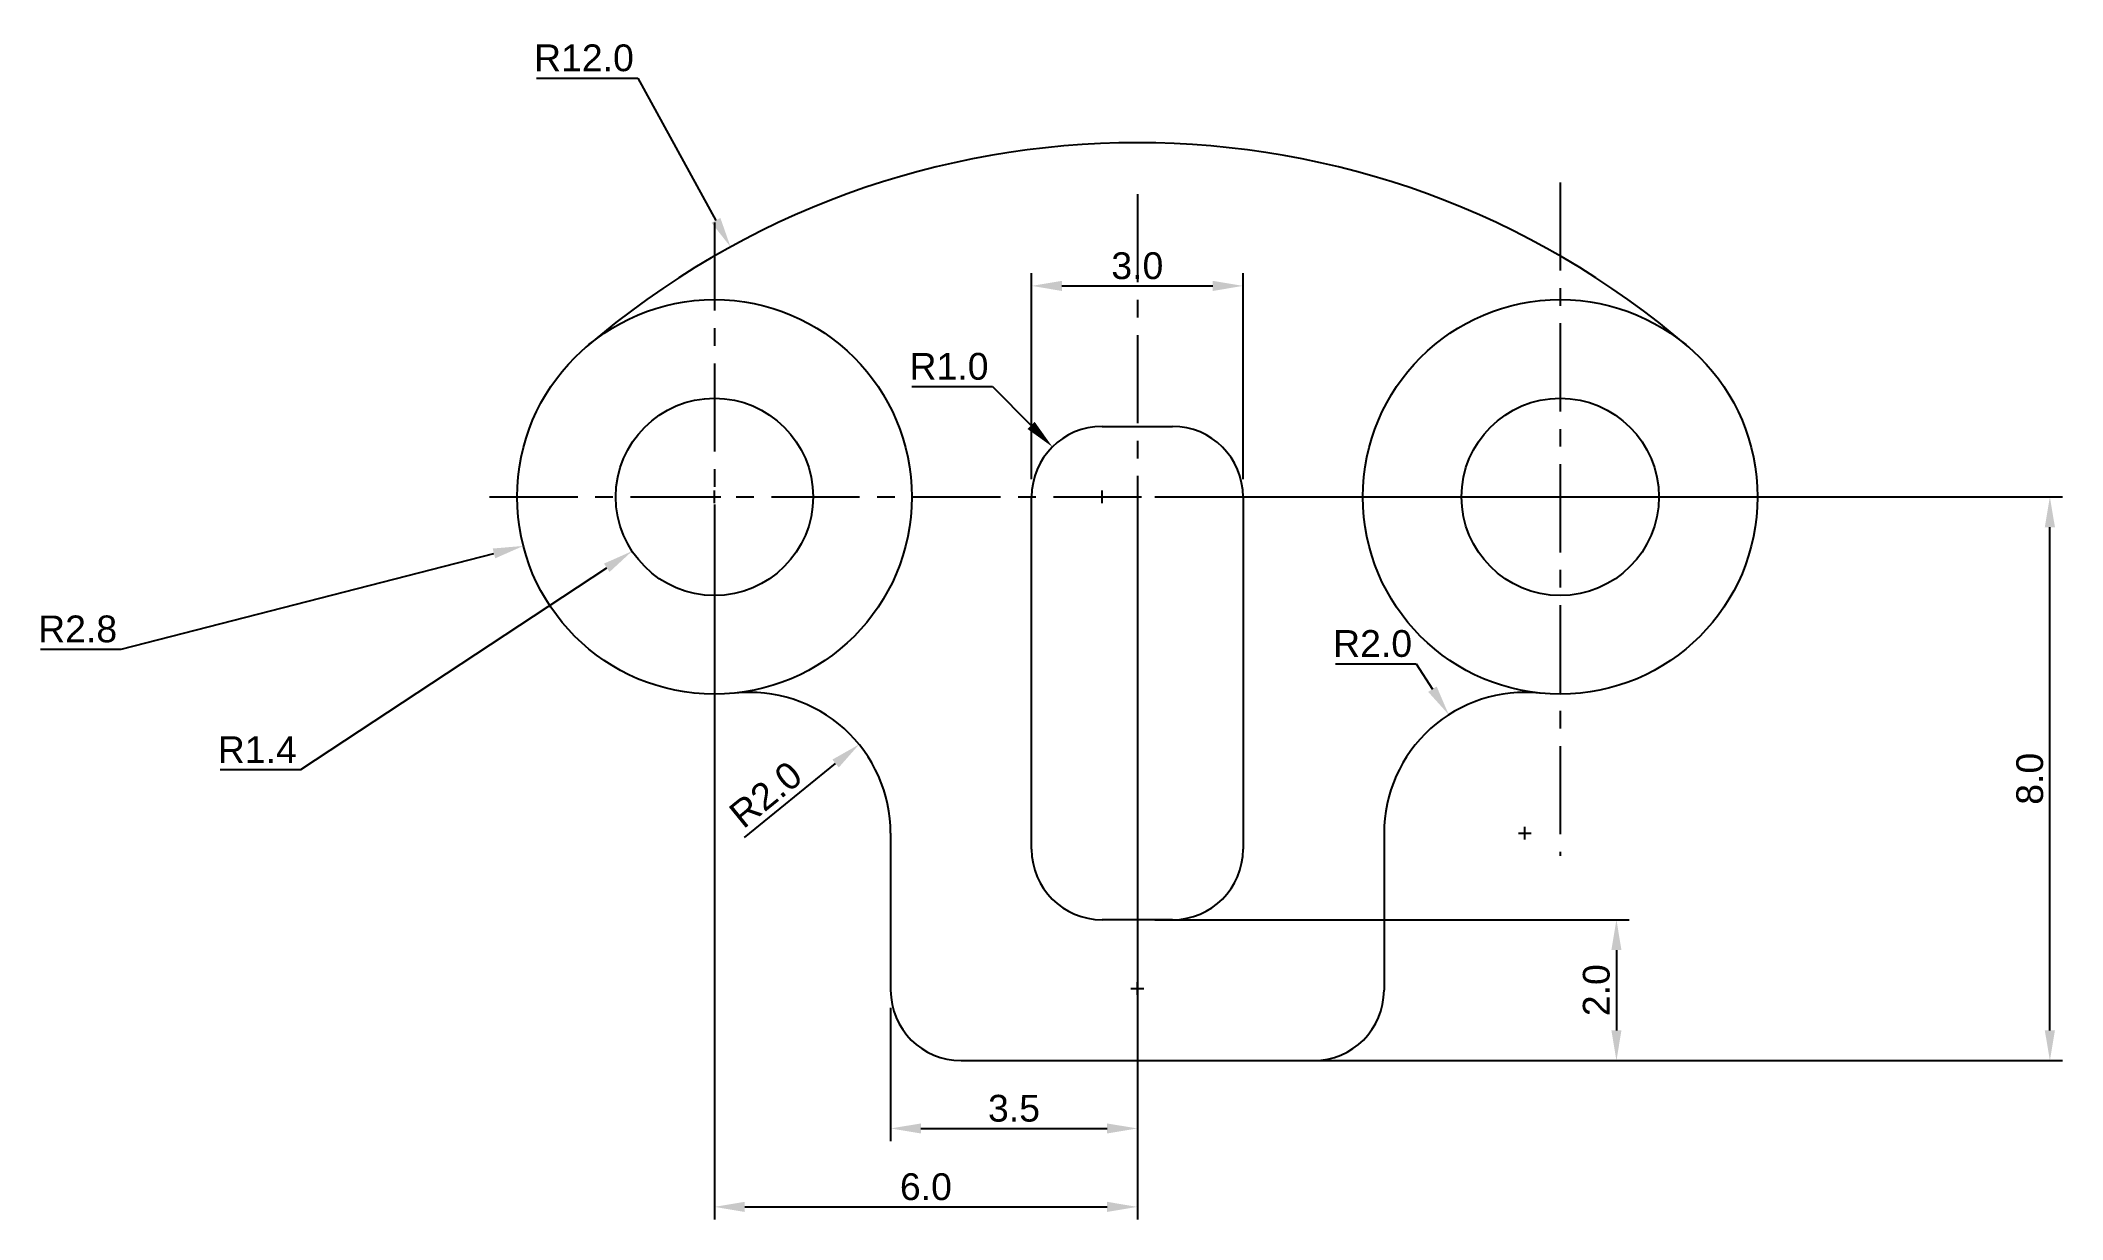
# Model space of a CAD drawing. Header units: millimetres. Extents: x 1.3 to 30, y 14.9 to 31.6.
import ezdxf

# ---------------------------------------------------------------- set-up
doc = ezdxf.new("R2010")
doc.units = ezdxf.units.MM
doc.header["$MEASUREMENT"] = 0
doc.linetypes.add('CENTER', pattern=[2, 1.25, -0.25, 0.25, -0.25])
doc.styles.get("Standard").update_dxf_attribs({"font": 'arial.ttf'})
doc.dimstyles.get("Standard").update_dxf_attribs({"dimtxt": 0.38, "dimasz": 0.43, "dimexe": 0.18, "dimexo": 0.25, "dimgap": 0.09, "dimtad": 1, "dimtoh": 1, "dimdec": 1, "dimzin": 0, "dimdsep": 46, "dimtxsty": 'Standard', "dimcen": 0.09, "dimadec": 0, "dimazin": 0, "dimtfac": 1, "dimtdec": 1, "dimtofl": 0, "dimtmove": 0, "dimatfit": 3, "dimfxl": 1, "dimtolj": 1, "dimtzin": 0, "dimarcsym": 0})

# ---------------------------------------------------------------- blocks, each defined once
blk = doc.blocks.new('*D2')
at = {"color": 0, "lineweight": -2, "transparency": 16777216}
for p, q in [((10.837, 24.905), (10.837, 14.9)), ((16.837, 24.905), (16.837, 14.9)), ((11.267, 15.08), (16.407, 15.08))]:
    blk.add_line(p, q, dxfattribs=at)
at = {"color": 0, "transparency": 16777216}
for points in [[(11.267, 15.152), (11.267, 15.008), (10.837, 15.08)], [(16.407, 15.152), (16.407, 15.008), (16.837, 15.08)]]:
    blk.add_solid(points, dxfattribs=at)
at = {"layer": 'Defpoints', "color": 0, "transparency": 16777216}
for p in [(10.837, 25.155), (16.837, 25.155), (16.837, 15.08)]:
    blk.add_point(p, dxfattribs=at)
at = {"color": 0, "transparency": 16777216, "insert": (13.837, 15.364), "char_height": 0.38, "attachment_point": 5}
blk.add_mtext('\\A1;6.0', dxfattribs=at)
blk = doc.blocks.new('*D3')
at = {"color": 0, "lineweight": -2, "transparency": 16777216}
for p, q in [((13.337, 17.905), (13.337, 16.013)), ((16.837, 17.905), (16.837, 16.013)), ((13.767, 16.193), (16.407, 16.193))]:
    blk.add_line(p, q, dxfattribs=at)
at = {"color": 0, "transparency": 16777216}
for points in [[(13.767, 16.264), (13.767, 16.121), (13.337, 16.193)], [(16.407, 16.264), (16.407, 16.121), (16.837, 16.193)]]:
    blk.add_solid(points, dxfattribs=at)
at = {"layer": 'Defpoints', "color": 0, "transparency": 16777216}
for p in [(13.337, 18.155), (16.837, 18.155), (16.837, 16.193)]:
    blk.add_point(p, dxfattribs=at)
at = {"color": 0, "transparency": 16777216, "insert": (15.087, 16.477), "char_height": 0.38, "attachment_point": 5}
blk.add_mtext('\\A1;3.5', dxfattribs=at)
blk = doc.blocks.new('*D4')
at = {"color": 0, "lineweight": -2, "transparency": 16777216}
for p, q in [((17.087, 25.155), (29.965, 25.155)), ((29.785, 17.585), (29.785, 24.725)), ((17.087, 17.155), (29.965, 17.155))]:
    blk.add_line(p, q, dxfattribs=at)
at = {"color": 0, "transparency": 16777216}
for points in [[(29.713, 24.725), (29.857, 24.725), (29.785, 25.155)], [(29.713, 17.585), (29.857, 17.585), (29.785, 17.155)]]:
    blk.add_solid(points, dxfattribs=at)
at = {"layer": 'Defpoints', "color": 0, "transparency": 16777216}
for p in [(16.837, 25.155), (29.785, 25.155), (16.837, 17.155)]:
    blk.add_point(p, dxfattribs=at)
at = {"color": 0, "transparency": 16777216, "insert": (29.501, 21.155), "char_height": 0.38, "attachment_point": 5, "rotation": 90}
blk.add_mtext('\\A1;8.0', dxfattribs=at)
blk = doc.blocks.new('*D5')
at = {"color": 0, "lineweight": -2, "transparency": 16777216}
for p, q in [((13.638, 26.721), (14.782, 26.721)), ((14.782, 26.721), (15.329, 26.17)), ((16.247, 25.155), (16.427, 25.155)), ((16.337, 25.065), (16.337, 25.245))]:
    blk.add_line(p, q, dxfattribs=at)
at = {"color": 0, "transparency": 16777216}
blk.add_solid([(15.38, 26.22), (15.278, 26.119), (15.632, 25.865)], dxfattribs=at)
at = {"layer": 'Defpoints', "color": 0, "transparency": 16777216}
for p in [(15.632, 25.865), (16.337, 25.155)]:
    blk.add_point(p, dxfattribs=at)
at = {"color": 0, "transparency": 16777216, "insert": (14.165, 27.005), "char_height": 0.38, "attachment_point": 5}
blk.add_mtext('\\A1;R1.0', dxfattribs=at)
blk = doc.blocks.new('*D6')
at = {"color": 0, "lineweight": -2, "transparency": 16777216}
for p, q in [((15.337, 25.405), (15.337, 28.329)), ((15.767, 28.149), (17.907, 28.149)), ((18.337, 25.405), (18.337, 28.329))]:
    blk.add_line(p, q, dxfattribs=at)
at = {"color": 0, "transparency": 16777216}
for points in [[(15.767, 28.221), (15.767, 28.077), (15.337, 28.149)], [(17.907, 28.221), (17.907, 28.077), (18.337, 28.149)]]:
    blk.add_solid(points, dxfattribs=at)
at = {"layer": 'Defpoints', "color": 0, "transparency": 16777216}
for p in [(18.337, 28.149), (15.337, 25.155), (18.337, 25.155)]:
    blk.add_point(p, dxfattribs=at)
at = {"color": 0, "transparency": 16777216, "insert": (16.837, 28.433), "char_height": 0.38, "attachment_point": 5}
blk.add_mtext('\\A1;3.0', dxfattribs=at)
blk = doc.blocks.new('*D7')
at = {"color": 0, "lineweight": -2, "transparency": 16777216}
blk.add_line((11.264, 20.322), (12.556, 21.371), dxfattribs=at)
at = {"color": 0, "transparency": 16777216}
blk.add_solid([(12.51, 21.427), (12.601, 21.315), (12.889, 21.642)], dxfattribs=at)
at = {"layer": 'Defpoints', "color": 0, "transparency": 16777216}
for p in [(12.889, 21.642), (11.337, 20.381)]:
    blk.add_point(p, dxfattribs=at)
at = {"color": 0, "transparency": 16777216, "insert": (11.564, 20.931), "char_height": 0.38, "attachment_point": 5, "rotation": 39.0775}
blk.add_mtext('\\A1;R2.0', dxfattribs=at)
blk = doc.blocks.new('*D8')
at = {"color": 0, "lineweight": -2, "transparency": 16777216}
for p, q in [((19.648, 22.788), (20.792, 22.788)), ((20.792, 22.788), (21.024, 22.426)), ((22.247, 20.381), (22.427, 20.381)), ((22.337, 20.291), (22.337, 20.471))]:
    blk.add_line(p, q, dxfattribs=at)
at = {"color": 0, "transparency": 16777216}
blk.add_solid([(21.084, 22.465), (20.964, 22.388), (21.256, 22.064)], dxfattribs=at)
at = {"layer": 'Defpoints', "color": 0, "transparency": 16777216}
for p in [(21.256, 22.064), (22.337, 20.381)]:
    blk.add_point(p, dxfattribs=at)
at = {"color": 0, "transparency": 16777216, "insert": (20.175, 23.072), "char_height": 0.38, "attachment_point": 5}
blk.add_mtext('\\A1;R2.0', dxfattribs=at)
blk = doc.blocks.new('*D9')
at = {"color": 0, "lineweight": -2, "transparency": 16777216}
for p, q in [((10.747, 25.155), (10.927, 25.155)), ((10.837, 25.065), (10.837, 25.245)), ((4.967, 21.287), (9.309, 24.148)), ((3.823, 21.287), (4.967, 21.287))]:
    blk.add_line(p, q, dxfattribs=at)
at = {"color": 0, "transparency": 16777216}
blk.add_solid([(9.269, 24.208), (9.348, 24.089), (9.668, 24.385)], dxfattribs=at)
at = {"layer": 'Defpoints', "color": 0, "transparency": 16777216}
for p in [(10.837, 25.155), (9.668, 24.385)]:
    blk.add_point(p, dxfattribs=at)
at = {"color": 0, "transparency": 16777216, "insert": (4.35, 21.568), "char_height": 0.38, "attachment_point": 5}
blk.add_mtext('\\A1;R1.4', dxfattribs=at)
blk = doc.blocks.new('*D10')
at = {"color": 0, "lineweight": -2, "transparency": 16777216}
for p, q in [((10.747, 25.155), (10.927, 25.155)), ((10.837, 25.065), (10.837, 25.245)), ((2.42, 22.995), (7.708, 24.352)), ((1.273, 22.995), (2.42, 22.995))]:
    blk.add_line(p, q, dxfattribs=at)
at = {"color": 0, "transparency": 16777216}
blk.add_solid([(7.69, 24.422), (7.726, 24.283), (8.125, 24.459)], dxfattribs=at)
at = {"layer": 'Defpoints', "color": 0, "transparency": 16777216}
for p in [(10.837, 25.155), (8.125, 24.459)]:
    blk.add_point(p, dxfattribs=at)
at = {"color": 0, "transparency": 16777216, "insert": (1.801, 23.279), "char_height": 0.38, "attachment_point": 5}
blk.add_mtext('\\A1;R2.8', dxfattribs=at)
blk = doc.blocks.new('*D11')
at = {"color": 0, "lineweight": -2, "transparency": 16777216}
for p, q in [((8.311, 31.099), (9.75, 31.099)), ((9.75, 31.099), (10.858, 29.079)), ((16.747, 18.181), (16.927, 18.181)), ((16.837, 18.091), (16.837, 18.271))]:
    blk.add_line(p, q, dxfattribs=at)
at = {"color": 0, "transparency": 16777216}
blk.add_solid([(10.921, 29.113), (10.795, 29.044), (11.065, 28.702)], dxfattribs=at)
at = {"layer": 'Defpoints', "color": 0, "transparency": 16777216}
for p in [(11.065, 28.702), (16.837, 18.181)]:
    blk.add_point(p, dxfattribs=at)
at = {"color": 0, "transparency": 16777216, "insert": (8.985, 31.383), "char_height": 0.38, "attachment_point": 5}
blk.add_mtext('\\A1;R12.0', dxfattribs=at)
blk = doc.blocks.new('*D12')
at = {"color": 0, "lineweight": -2, "transparency": 16777216}
for p, q in [((17.087, 19.155), (23.815, 19.155)), ((23.635, 18.725), (23.635, 17.585)), ((17.087, 17.155), (23.815, 17.155))]:
    blk.add_line(p, q, dxfattribs=at)
at = {"color": 0, "transparency": 16777216}
for points in [[(23.563, 18.725), (23.706, 18.725), (23.635, 19.155)], [(23.563, 17.585), (23.706, 17.585), (23.635, 17.155)]]:
    blk.add_solid(points, dxfattribs=at)
at = {"layer": 'Defpoints', "color": 0, "transparency": 16777216}
for p in [(16.837, 19.155), (16.837, 17.155), (23.635, 17.155)]:
    blk.add_point(p, dxfattribs=at)
at = {"color": 0, "transparency": 16777216, "insert": (23.351, 18.155), "char_height": 0.38, "attachment_point": 5, "rotation": 90}
blk.add_mtext('\\A1;2.0', dxfattribs=at)

msp = doc.modelspace()

# ---------------------------------------------------------------- linework, layer by layer
at = {"linetype": 'CENTER', "transparency": 33554536}
for p, q in [((22.837, 29.618), (22.837, 20.063)), ((16.837, 29.452), (16.837, 20.226)), ((10.837, 29.048), (10.837, 20.52)), ((7.646, 25.155), (28.449, 25.155))]:
    msp.add_line(p, q, dxfattribs=at)
at = {"transparency": 33554687}
for p, q in [((16.337, 26.155), (17.337, 26.155)), ((15.337, 20.155), (15.337, 25.155)), ((18.337, 25.155), (18.337, 20.155)), ((13.337, 20.381), (13.337, 18.155)), ((20.337, 20.381), (20.337, 18.155)), ((17.337, 19.155), (16.337, 19.155)), ((14.337, 17.155), (19.337, 17.155))]:
    msp.add_line(p, q, dxfattribs=at)
for centre, radius in [((10.837, 25.155), 2.8), ((22.837, 25.155), 2.8), ((10.837, 25.155), 1.4), ((22.837, 25.155), 1.4)]:
    msp.add_circle(centre, radius, dxfattribs=at)
for centre, radius, start, end in [((16.837, 18.181), 12, 49.2943, 130.7057), ((16.337, 25.155), 1, 90, 180), ((17.337, 25.155), 1, 0, 90), ((11.337, 20.381), 2, 0, 95.9792), ((22.337, 20.381), 2, 84.0208, 180), ((16.337, 20.155), 1, 180, 270), ((17.337, 20.155), 1, 270, 0), ((14.337, 18.155), 1, 180, 270), ((19.337, 18.155), 1, 270, 0)]:
    msp.add_arc(centre, radius, start, end, dxfattribs=at)

# ---------------------------------------------------------------- dimensions: what is measured, and where the dimension line sits
at = {"transparency": 33554521}
for center, mpoint, picture, middle in [((16.837, 18.181), (11.065, 28.702), '*D11', (8.985, 31.099)), ((16.337, 25.155), (15.632, 25.865), '*D5', (14.165, 26.721)), ((10.837, 25.155), (8.125, 24.459), '*D10', (2.42, 22.995)), ((10.837, 25.155), (9.668, 24.385), '*D9', (4.35, 21.287)), ((11.337, 20.381), (12.889, 21.642), '*D7', (11.743, 20.711))]:
    dim = msp.add_radius_dim(center=center, mpoint=mpoint, dimstyle='Standard', dxfattribs=at)
    dim.commit()
    dim.dimension.update_dxf_attribs({"geometry": picture, "text_midpoint": middle, "dimtype": 164})
for base, p1, p2, picture, middle in [((18.337, 28.149), (15.337, 25.155), (18.337, 25.155), '*D6', (16.837, 28.433)), ((16.837, 15.08), (10.837, 25.155), (16.837, 25.155), '*D2', (13.837, 15.364)), ((16.837, 16.193), (13.337, 18.155), (16.837, 18.155), '*D3', (15.087, 16.477))]:
    dim = msp.add_linear_dim(base=base, p1=p1, p2=p2, dimstyle='Standard', dxfattribs=at)
    dim.commit()
    dim.dimension.update_dxf_attribs({"geometry": picture, "text_midpoint": middle})
for base, p1, p2, picture, middle in [((29.785, 25.155), (16.837, 17.155), (16.837, 25.155), '*D4', (29.501, 21.155)), ((23.635, 17.155), (16.837, 19.155), (16.837, 17.155), '*D12', (23.351, 18.155))]:
    dim = msp.add_linear_dim(base=base, p1=p1, p2=p2, angle=90, dimstyle='Standard', dxfattribs=at)
    dim.commit()
    dim.dimension.update_dxf_attribs({"geometry": picture, "text_midpoint": middle})
dim = msp.add_radius_dim(center=(22.337, 20.381), mpoint=(21.256, 22.064), dimstyle='Standard', dxfattribs=at)
dim.commit()
dim.dimension.update_dxf_attribs({"geometry": '*D8', "text_midpoint": (20.175, 23.072)})

doc.saveas('drawing.dxf')
